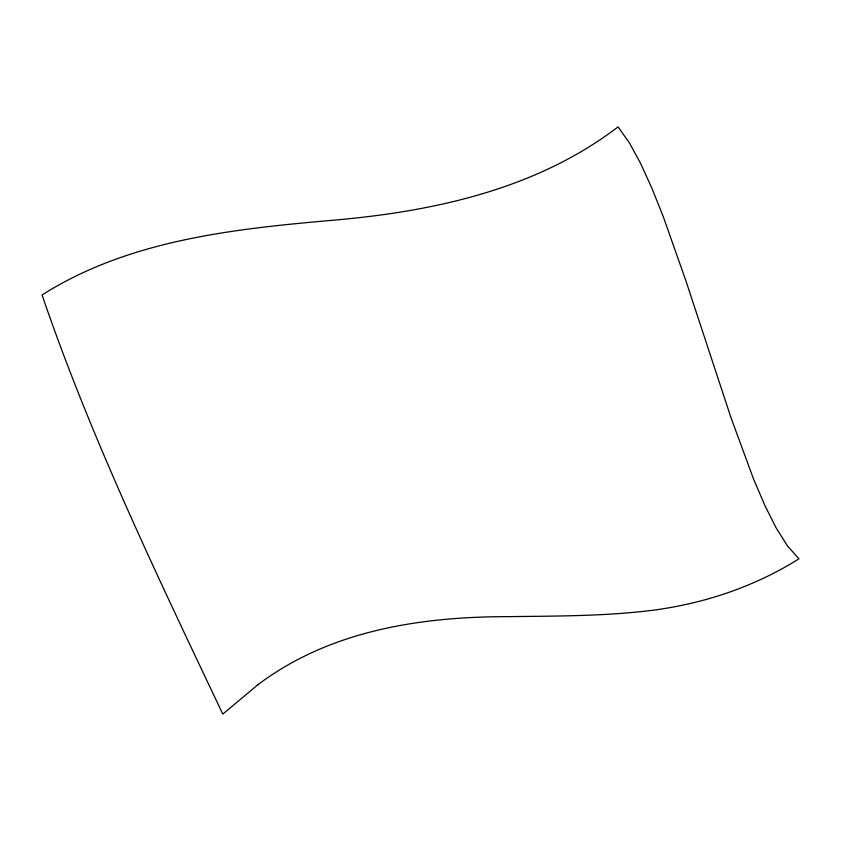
<?xml version="1.0" encoding="UTF-8"?>
<svg xmlns="http://www.w3.org/2000/svg" width="841" height="841" viewBox="0 0 841 841"><rect width="100%" height="100%" fill="white"/><g stroke="black" fill="none" stroke-linecap="round" stroke-linejoin="round"><path stroke-width="1.26" d="M257.777 684.826L222.791 714.104C157.635 576.611 91.375 439.17 42.05 294.97C127.412 240.852 229.95 229.383 328.347 220.636C430.235 212.205 535.128 190.287 618.051 126.896L629.425 142.907L640.768 163.743L652.09 188.678L663.391 216.999L685.941 280.915L730.987 417.683L753.547 479.023L764.858 505.409L776.19 527.98L787.554 546.019L798.95 558.802C755.207 586.345 705.473 603.123 654.361 610.061C606.098 616.243 557.373 616.001 508.816 616.642C420.71 616.611 329.935 630.393 257.777 684.826"/></g></svg>
